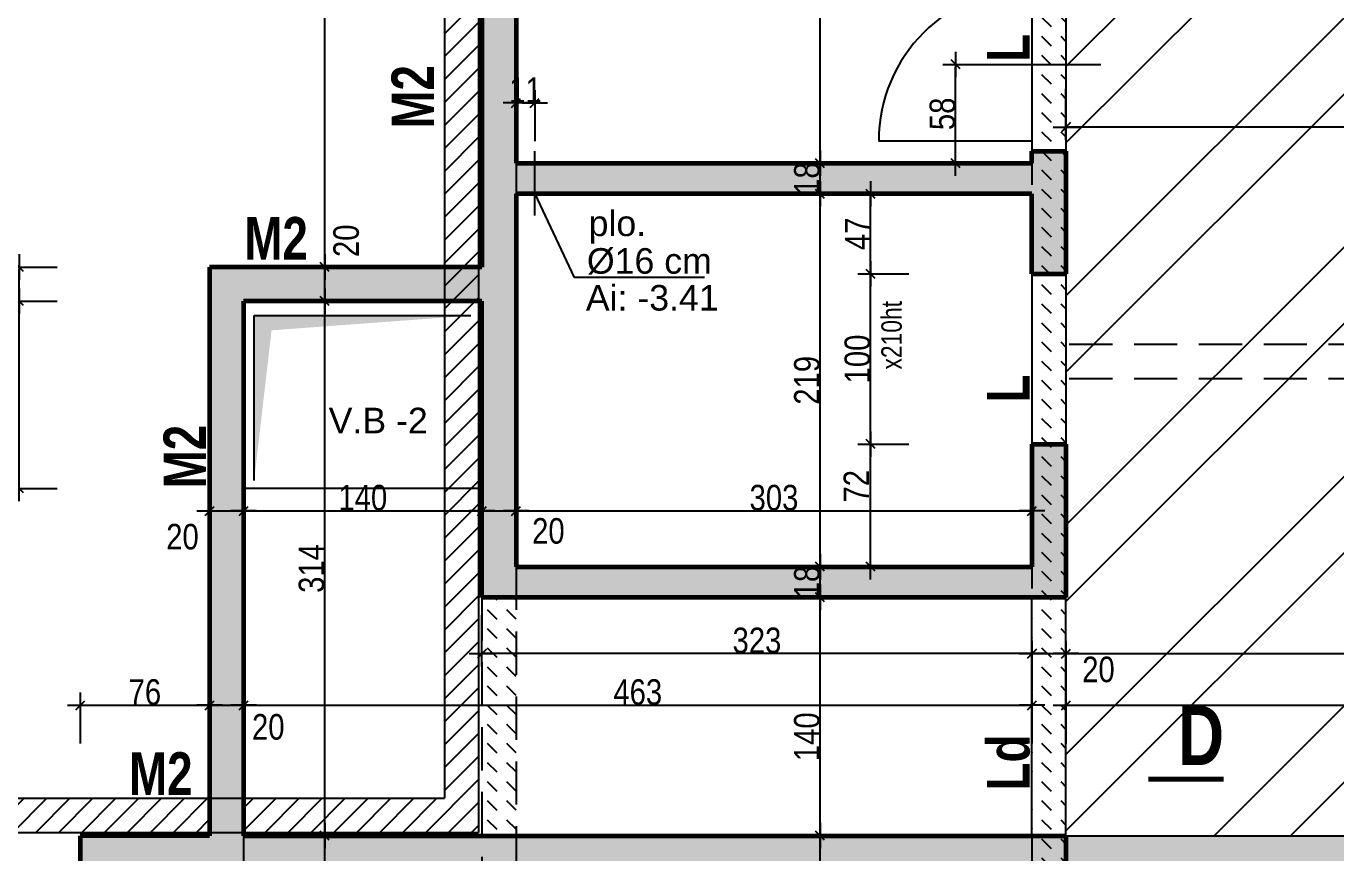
# Model space of a CAD drawing. Header units: millimetres. Extents: x -1921 to 5237, y 0 to 8595.
# Drawn here: x -1196 to -427, y 3129 to 3614 of the extents above; entities that cross this region are included whole.
import ezdxf
from ezdxf.enums import TextEntityAlignment as Align

# ---------------------------------------------------------------- set-up
doc = ezdxf.new("R2010")
doc.units = ezdxf.units.MM
doc.linetypes.add('CACHE2', pattern=[4.7625, 3.175, -1.5875])
doc.linetypes.add('CACHEX2', pattern=[19.05, 12.7, -6.35])
for name, color, linetype in [('01_cote_gen', 4, 'Continuous'), ('01_linteaux', 2, 'Continuous'), ('01_murs_sup', 2, 'CACHEX2'), ('01_poch_BN', 9, 'Continuous'), ('01_poch_murs', 253, 'Continuous'), ('01_resv', 32, 'Continuous'), ('01_texte', 230, 'Continuous'), ('AA_COTES', 2, 'Continuous')]:
    doc.layers.add(name, color=color, linetype=linetype)
doc.layers.add('01_murs_coup', color=5, linetype='Continuous', lineweight=60)
doc.styles.add('ARIAL', font='arial.ttf')
doc.styles.add('impact', font='impact.ttf')
doc.styles.add('MATTE_TXT', font='arial.ttf')
doc.styles.add('STYLE2', font='ARIALN.TTF')
doc.dimstyles.new('JB50', dxfattribs={"dimscale": 0.1, "dimtxt": 150, "dimasz": 15, "dimexe": 0.1, "dimexo": 0.1, "dimgap": 0.09, "dimtad": 1, "dimdec": 1, "dimdsep": 46, "dimtxsty": 'STYLE2', "dimblk1": 'BOND_G', "dimblk2": 'BOND_D', "dimsah": 1, "dimcen": 1.5, "dimdle": 0.01, "dimse1": 1, "dimse2": 1, "dimclrd": 4, "dimclre": 2, "dimclrt": 6, "dimazin": 2, "dimtfac": 2.333333, "dimtdec": 1, "dimtix": 1, "dimtmove": 2, "dimatfit": 3, "dimldrblk": 'BOND_G', "dimfxl": 1, "dimtolj": 1, "dimtzin": 0, "dimarcsym": 0})
pattern_1 = [(135, (-40566.9674, 43643.463), (-11.2253202, 9e-16), [7.9375, -7.9375])]

# ---------------------------------------------------------------- blocks, each defined once
blk = doc.blocks.new('BOND_G')
at = {"layer": 'AA_COTES', "color": 0}
for p, q in [((0, -5), (0, 15)), ((5, 0), (-5, 0)), ((1.77, 1.77), (-1.77, -1.77))]:
    blk.add_line(p, q, dxfattribs=at)
blk = doc.blocks.new('BOND_D')
at = {"layer": 'AA_COTES', "color": 0}
for p, q in [((5, 0), (-5, 0)), ((-1.77, -1.77), (1.77, 1.77)), ((0, 5), (0, -15))]:
    blk.add_line(p, q, dxfattribs=at)
blk = doc.blocks.new('*D209')
at = {"layer": '01_cote_gen', "color": 4, "lineweight": -2, "transparency": 16777216}
blk.add_line((-1086.57, 3692.63), (-929.58, 3692.63), dxfattribs=at)
at = {"layer": 'DEFPOINTS', "color": 0}
for p in [(-928.08, 3692.63), (-1088.07, 3472.93), (-928.08, 3472.93)]:
    blk.add_point(p, dxfattribs=at)
at = {"layer": '01_cote_gen', "color": 4, "lineweight": -2, "transparency": 16777216, "xscale": 1.5, "yscale": 1.5, "zscale": 1.5, "rotation": 180}
blk.add_blockref('BOND_G', (-1088.07, 3692.63), dxfattribs=at)
at = {"layer": '01_cote_gen', "color": 4, "lineweight": -2, "transparency": 16777216, "xscale": 1.5, "yscale": 1.5, "zscale": 1.5}
blk.add_blockref('BOND_D', (-928.08, 3692.63), dxfattribs=at)
at = {"layer": '01_cote_gen', "color": 6, "transparency": 16777216, "insert": (-1002.19, 3700.29), "char_height": 15, "attachment_point": 5, "style": 'STYLE2'}
blk.add_mtext('\\A1;160', dxfattribs=at)
blk = doc.blocks.new('*D210')
at = {"layer": '01_cote_gen', "color": 4, "lineweight": -2, "transparency": 16777216}
blk.add_line((-649.93, 3535.42), (-649.93, 3590.42), dxfattribs=at)
at = {"layer": 'DEFPOINTS', "color": 0}
for p in [(-649.93, 3591.92), (-626.72, 3591.92), (-626.72, 3533.92)]:
    blk.add_point(p, dxfattribs=at)
at = {"layer": '01_cote_gen', "color": 4, "lineweight": -2, "transparency": 16777216, "xscale": 1.5, "yscale": 1.5, "zscale": 1.5}
for name, p, rotation in [('BOND_D', (-649.93, 3591.92), 90), ('BOND_G', (-649.93, 3533.92), 270)]:
    blk.add_blockref(name, p, dxfattribs=dict(at, rotation=rotation))
at = {"layer": '01_cote_gen', "color": 6, "transparency": 16777216, "insert": (-657.59, 3562.92), "char_height": 15, "attachment_point": 5, "rotation": 90, "style": 'STYLE2'}
blk.add_mtext('\\A1;58', dxfattribs=at)
blk = doc.blocks.new('*D211')
at = {"layer": '01_cote_gen', "color": 4, "lineweight": -2, "transparency": 16777216}
blk.add_line((-1162.57, 3215.56), (-1089.57, 3215.56), dxfattribs=at)
at = {"layer": 'DEFPOINTS', "color": 0}
for p in [(-1088.07, 3215.56), (-1088.07, 3189.83), (-1164.07, 3158.96)]:
    blk.add_point(p, dxfattribs=at)
at = {"layer": '01_cote_gen', "color": 4, "lineweight": -2, "transparency": 16777216, "xscale": 1.5, "yscale": 1.5, "zscale": 1.5, "rotation": 180}
blk.add_blockref('BOND_G', (-1164.07, 3215.56), dxfattribs=at)
at = {"layer": '01_cote_gen', "color": 4, "lineweight": -2, "transparency": 16777216, "xscale": 1.5, "yscale": 1.5, "zscale": 1.5}
blk.add_blockref('BOND_D', (-1088.07, 3215.56), dxfattribs=at)
at = {"layer": '01_cote_gen', "color": 6, "transparency": 16777216, "insert": (-1126.07, 3223.23), "char_height": 15, "attachment_point": 5, "style": 'STYLE2'}
blk.add_mtext('\\A1;76', dxfattribs=at)
blk = doc.blocks.new('*D212')
at = {"layer": '01_cote_gen', "color": 4, "lineweight": -2, "transparency": 16777216}
blk.add_line((-1086.57, 3215.56), (-1069.57, 3215.56), dxfattribs=at)
at = {"layer": 'DEFPOINTS', "color": 0}
for p in [(-1068.07, 3215.56), (-1068.07, 3206.98), (-1088.07, 3189.83)]:
    blk.add_point(p, dxfattribs=at)
at = {"layer": '01_cote_gen', "color": 4, "lineweight": -2, "transparency": 16777216, "xscale": 1.5, "yscale": 1.5, "zscale": 1.5, "rotation": 180}
blk.add_blockref('BOND_G', (-1088.07, 3215.56), dxfattribs=at)
at = {"layer": '01_cote_gen', "color": 4, "lineweight": -2, "transparency": 16777216, "xscale": 1.5, "yscale": 1.5, "zscale": 1.5}
blk.add_blockref('BOND_D', (-1068.07, 3215.56), dxfattribs=at)
at = {"layer": '01_cote_gen', "color": 6, "transparency": 16777216, "insert": (-1053.61, 3202.78), "char_height": 15, "attachment_point": 5, "style": 'STYLE2'}
blk.add_mtext('\\A1;20', dxfattribs=at)
blk = doc.blocks.new('*D213')
at = {"layer": '01_cote_gen', "color": 4, "lineweight": -2, "transparency": 16777216}
blk.add_line((-1066.57, 3215.56), (-606.58, 3215.56), dxfattribs=at)
at = {"layer": 'DEFPOINTS', "color": 0}
for p in [(-605.08, 3216.88), (-605.08, 3215.56), (-1068.07, 3206.98)]:
    blk.add_point(p, dxfattribs=at)
at = {"layer": '01_cote_gen', "color": 4, "lineweight": -2, "transparency": 16777216, "xscale": 1.5, "yscale": 1.5, "zscale": 1.5, "rotation": 180}
blk.add_blockref('BOND_G', (-1068.07, 3215.56), dxfattribs=at)
at = {"layer": '01_cote_gen', "color": 4, "lineweight": -2, "transparency": 16777216, "xscale": 1.5, "yscale": 1.5, "zscale": 1.5}
blk.add_blockref('BOND_D', (-605.08, 3215.56), dxfattribs=at)
at = {"layer": '01_cote_gen', "color": 6, "transparency": 16777216, "insert": (-836.58, 3223.23), "char_height": 15, "attachment_point": 5, "style": 'STYLE2'}
blk.add_mtext('\\A1;463', dxfattribs=at)
blk = doc.blocks.new('*D214')
at = {"layer": '01_cote_gen', "color": 4, "lineweight": -2, "transparency": 16777216}
blk.add_line((-603.58, 3245.91), (-586.58, 3245.91), dxfattribs=at)
at = {"layer": 'DEFPOINTS', "color": 0}
for p in [(-605.08, 3247.23), (-585.08, 3247.23), (-585.08, 3245.91)]:
    blk.add_point(p, dxfattribs=at)
at = {"layer": '01_cote_gen', "color": 4, "lineweight": -2, "transparency": 16777216, "xscale": 1.5, "yscale": 1.5, "zscale": 1.5, "rotation": 180}
blk.add_blockref('BOND_G', (-605.08, 3245.91), dxfattribs=at)
at = {"layer": '01_cote_gen', "color": 4, "lineweight": -2, "transparency": 16777216, "xscale": 1.5, "yscale": 1.5, "zscale": 1.5}
blk.add_blockref('BOND_D', (-585.08, 3245.91), dxfattribs=at)
at = {"layer": '01_cote_gen', "color": 6, "transparency": 16777216, "insert": (-565.99, 3236.51), "char_height": 15, "attachment_point": 5, "style": 'STYLE2'}
blk.add_mtext('\\A1;20', dxfattribs=at)
blk = doc.blocks.new('*D215')
at = {"layer": '01_cote_gen', "color": 4, "lineweight": -2, "transparency": 16777216}
blk.add_line((-606.58, 3245.91), (-926.58, 3245.91), dxfattribs=at)
at = {"layer": 'DEFPOINTS', "color": 0}
for p in [(-928.08, 3299.38), (-605.08, 3269.26), (-928.08, 3245.91)]:
    blk.add_point(p, dxfattribs=at)
at = {"layer": '01_cote_gen', "color": 4, "lineweight": -2, "transparency": 16777216, "xscale": 1.5, "yscale": 1.5, "zscale": 1.5, "rotation": 180}
blk.add_blockref('BOND_D', (-928.08, 3245.91), dxfattribs=at)
at = {"layer": '01_cote_gen', "color": 4, "lineweight": -2, "transparency": 16777216, "xscale": 1.5, "yscale": 1.5, "zscale": 1.5}
blk.add_blockref('BOND_G', (-605.08, 3245.91), dxfattribs=at)
at = {"layer": '01_cote_gen', "color": 6, "transparency": 16777216, "insert": (-766.58, 3253.58), "char_height": 15, "attachment_point": 5, "style": 'STYLE2'}
blk.add_mtext('\\A1;323', dxfattribs=at)
blk = doc.blocks.new('*D216')
at = {"layer": '01_cote_gen', "color": 4, "lineweight": -2, "transparency": 16777216}
blk.add_line((-1086.57, 3329.73), (-1069.57, 3329.73), dxfattribs=at)
at = {"layer": 'DEFPOINTS', "color": 0}
for p in [(-1088.07, 3417.78), (-1068.07, 3417.78), (-1068.07, 3329.73)]:
    blk.add_point(p, dxfattribs=at)
at = {"layer": '01_cote_gen', "color": 4, "lineweight": -2, "transparency": 16777216, "xscale": 1.5, "yscale": 1.5, "zscale": 1.5, "rotation": 180}
blk.add_blockref('BOND_G', (-1088.07, 3329.73), dxfattribs=at)
at = {"layer": '01_cote_gen', "color": 4, "lineweight": -2, "transparency": 16777216, "xscale": 1.5, "yscale": 1.5, "zscale": 1.5}
blk.add_blockref('BOND_D', (-1068.07, 3329.73), dxfattribs=at)
at = {"layer": '01_cote_gen', "color": 6, "transparency": 16777216, "insert": (-1104, 3314.48), "char_height": 15, "attachment_point": 5, "style": 'STYLE2'}
blk.add_mtext('\\A1;20', dxfattribs=at)
blk = doc.blocks.new('*D217')
at = {"layer": '01_cote_gen', "color": 4, "lineweight": -2, "transparency": 16777216}
blk.add_line((-1066.57, 3329.73), (-929.58, 3329.73), dxfattribs=at)
at = {"layer": 'DEFPOINTS', "color": 0}
for p in [(-928.08, 3329.73), (-1068.07, 3322.23), (-928.08, 3322.23)]:
    blk.add_point(p, dxfattribs=at)
at = {"layer": '01_cote_gen', "color": 4, "lineweight": -2, "transparency": 16777216, "xscale": 1.5, "yscale": 1.5, "zscale": 1.5, "rotation": 180}
blk.add_blockref('BOND_G', (-1068.07, 3329.73), dxfattribs=at)
at = {"layer": '01_cote_gen', "color": 4, "lineweight": -2, "transparency": 16777216, "xscale": 1.5, "yscale": 1.5, "zscale": 1.5}
blk.add_blockref('BOND_D', (-928.08, 3329.73), dxfattribs=at)
at = {"layer": '01_cote_gen', "color": 6, "transparency": 16777216, "insert": (-998.07, 3337.4), "char_height": 15, "attachment_point": 5, "style": 'STYLE2'}
blk.add_mtext('\\A1;140', dxfattribs=at)
blk = doc.blocks.new('*D218')
at = {"layer": '01_cote_gen', "color": 4, "lineweight": -2, "transparency": 16777216}
blk.add_line((-926.58, 3329.73), (-909.58, 3329.73), dxfattribs=at)
at = {"layer": 'DEFPOINTS', "color": 0}
for p in [(-908.08, 3329.73), (-928.08, 3307.23), (-908.08, 3307.23)]:
    blk.add_point(p, dxfattribs=at)
at = {"layer": '01_cote_gen', "color": 4, "lineweight": -2, "transparency": 16777216, "xscale": 1.5, "yscale": 1.5, "zscale": 1.5, "rotation": 180}
blk.add_blockref('BOND_G', (-928.08, 3329.73), dxfattribs=at)
at = {"layer": '01_cote_gen', "color": 4, "lineweight": -2, "transparency": 16777216, "xscale": 1.5, "yscale": 1.5, "zscale": 1.5}
blk.add_blockref('BOND_D', (-908.08, 3329.73), dxfattribs=at)
at = {"layer": '01_cote_gen', "color": 6, "transparency": 16777216, "insert": (-889.09, 3317.87), "char_height": 15, "attachment_point": 5, "style": 'STYLE2'}
blk.add_mtext('\\A1;20', dxfattribs=at)
blk = doc.blocks.new('*D219')
at = {"layer": '01_cote_gen', "color": 4, "lineweight": -2, "transparency": 16777216}
blk.add_line((-906.58, 3329.73), (-606.58, 3329.73), dxfattribs=at)
at = {"layer": 'DEFPOINTS', "color": 0}
for p in [(-605.08, 3329.73), (-908.08, 3322.23), (-605.08, 3322.23)]:
    blk.add_point(p, dxfattribs=at)
at = {"layer": '01_cote_gen', "color": 4, "lineweight": -2, "transparency": 16777216, "xscale": 1.5, "yscale": 1.5, "zscale": 1.5, "rotation": 180}
blk.add_blockref('BOND_G', (-908.08, 3329.73), dxfattribs=at)
at = {"layer": '01_cote_gen', "color": 4, "lineweight": -2, "transparency": 16777216, "xscale": 1.5, "yscale": 1.5, "zscale": 1.5}
blk.add_blockref('BOND_D', (-605.08, 3329.73), dxfattribs=at)
at = {"layer": '01_cote_gen', "color": 6, "transparency": 16777216, "insert": (-756.58, 3337.4), "char_height": 15, "attachment_point": 5, "style": 'STYLE2'}
blk.add_mtext('\\A1;303', dxfattribs=at)
blk = doc.blocks.new('*D220')
at = {"layer": '01_cote_gen', "color": 4, "lineweight": -2, "transparency": 16777216}
blk.add_line((-583.58, 3215.56), (-94.58, 3215.56), dxfattribs=at)
at = {"layer": 'DEFPOINTS', "color": 0}
for p in [(-93.08, 3215.56), (-585.08, 3208.06), (-93.08, 3192.9)]:
    blk.add_point(p, dxfattribs=at)
at = {"layer": '01_cote_gen', "color": 4, "lineweight": -2, "transparency": 16777216, "xscale": 1.5, "yscale": 1.5, "zscale": 1.5, "rotation": 180}
blk.add_blockref('BOND_G', (-585.08, 3215.56), dxfattribs=at)
at = {"layer": '01_cote_gen', "color": 4, "lineweight": -2, "transparency": 16777216, "xscale": 1.5, "yscale": 1.5, "zscale": 1.5}
blk.add_blockref('BOND_D', (-93.08, 3215.56), dxfattribs=at)
at = {"layer": '01_cote_gen', "color": 6, "transparency": 16777216, "insert": (-339.08, 3223.23), "char_height": 15, "attachment_point": 5, "style": 'STYLE2'}
blk.add_mtext('\\A1;492', dxfattribs=at)
blk = doc.blocks.new('*D262')
at = {"layer": '01_cote_gen', "color": 4, "lineweight": -2, "transparency": 16777216}
blk.add_line((818.42, 3555.1), (-583.58, 3555.1), dxfattribs=at)
at = {"layer": 'DEFPOINTS', "color": 0}
for p in [(819.92, 3581.05), (-585.08, 3557.33), (-585.08, 3555.1)]:
    blk.add_point(p, dxfattribs=at)
at = {"layer": '01_cote_gen', "color": 4, "lineweight": -2, "transparency": 16777216, "xscale": 1.5, "yscale": 1.5, "zscale": 1.5, "rotation": 180}
blk.add_blockref('BOND_D', (-585.08, 3555.1), dxfattribs=at)
at = {"layer": '01_cote_gen', "color": 4, "lineweight": -2, "transparency": 16777216, "xscale": 1.5, "yscale": 1.5, "zscale": 1.5}
blk.add_blockref('BOND_G', (819.92, 3555.1), dxfattribs=at)
at = {"layer": '01_cote_gen', "color": 6, "transparency": 16777216, "insert": (34.93, 3562.77), "char_height": 15, "attachment_point": 5, "style": 'STYLE2'}
blk.add_mtext('\\A1;1405', dxfattribs=at)
blk = doc.blocks.new('*D264')
at = {"layer": '01_cote_gen', "color": 4, "lineweight": -2, "transparency": 16777216}
blk.add_line((-583.58, 3245.91), (818.43, 3245.91), dxfattribs=at)
at = {"layer": 'DEFPOINTS', "color": 0}
for p in [(-585.08, 3268.27), (819.93, 3245.91), (819.93, 3193.06)]:
    blk.add_point(p, dxfattribs=at)
at = {"layer": '01_cote_gen', "color": 4, "lineweight": -2, "transparency": 16777216, "xscale": 1.5, "yscale": 1.5, "zscale": 1.5, "rotation": 180}
blk.add_blockref('BOND_G', (-585.08, 3245.91), dxfattribs=at)
at = {"layer": '01_cote_gen', "color": 4, "lineweight": -2, "transparency": 16777216, "xscale": 1.5, "yscale": 1.5, "zscale": 1.5}
blk.add_blockref('BOND_D', (819.93, 3245.91), dxfattribs=at)
at = {"layer": '01_cote_gen', "color": 6, "transparency": 16777216, "insert": (117.42, 3253.58), "char_height": 15, "attachment_point": 5, "style": 'STYLE2'}
blk.add_mtext('\\A1;1405', dxfattribs=at)
blk = doc.blocks.new('*D305')
at = {"layer": '01_cote_gen', "color": 4, "lineweight": -2, "transparency": 16777216}
blk.add_line((-729.5, 3280.42), (-729.5, 3295.42), dxfattribs=at)
at = {"layer": 'DEFPOINTS', "color": 0}
for p in [(-729.5, 3296.92), (-683.7, 3296.92), (-687.87, 3278.92)]:
    blk.add_point(p, dxfattribs=at)
at = {"layer": '01_cote_gen', "color": 4, "lineweight": -2, "transparency": 16777216, "xscale": 1.5, "yscale": 1.5, "zscale": 1.5}
for name, p, rotation in [('BOND_D', (-729.5, 3296.92), 90), ('BOND_G', (-729.5, 3278.92), 270)]:
    blk.add_blockref(name, p, dxfattribs=dict(at, rotation=rotation))
at = {"layer": '01_cote_gen', "color": 6, "transparency": 16777216, "insert": (-737.17, 3287.92), "char_height": 15, "attachment_point": 5, "rotation": 90, "style": 'STYLE2'}
blk.add_mtext('\\A1;18', dxfattribs=at)
blk = doc.blocks.new('*D306')
at = {"layer": '01_cote_gen', "color": 4, "lineweight": -2, "transparency": 16777216}
blk.add_line((-729.5, 3298.42), (-729.5, 3514.42), dxfattribs=at)
at = {"layer": 'DEFPOINTS', "color": 0}
for p in [(-729.5, 3515.92), (-704.52, 3515.92), (-683.7, 3296.92)]:
    blk.add_point(p, dxfattribs=at)
at = {"layer": '01_cote_gen', "color": 4, "lineweight": -2, "transparency": 16777216, "xscale": 1.5, "yscale": 1.5, "zscale": 1.5}
for name, p, rotation in [('BOND_D', (-729.5, 3515.92), 90), ('BOND_G', (-729.5, 3296.92), 270)]:
    blk.add_blockref(name, p, dxfattribs=dict(at, rotation=rotation))
at = {"layer": '01_cote_gen', "color": 6, "transparency": 16777216, "insert": (-737.17, 3406.42), "char_height": 15, "attachment_point": 5, "rotation": 90, "style": 'STYLE2'}
blk.add_mtext('\\A1;219', dxfattribs=at)
blk = doc.blocks.new('*D307')
at = {"layer": '01_cote_gen', "color": 4, "lineweight": -2, "transparency": 16777216}
blk.add_line((-729.5, 3517.42), (-729.5, 3532.42), dxfattribs=at)
at = {"layer": 'DEFPOINTS', "color": 0}
for p in [(-729.5, 3533.92), (-649.32, 3533.92), (-704.52, 3515.92)]:
    blk.add_point(p, dxfattribs=at)
at = {"layer": '01_cote_gen', "color": 4, "lineweight": -2, "transparency": 16777216, "xscale": 1.5, "yscale": 1.5, "zscale": 1.5}
for name, p, rotation in [('BOND_D', (-729.5, 3533.92), 90), ('BOND_G', (-729.5, 3515.92), 270)]:
    blk.add_blockref(name, p, dxfattribs=dict(at, rotation=rotation))
at = {"layer": '01_cote_gen', "color": 6, "transparency": 16777216, "insert": (-737.17, 3524.92), "char_height": 15, "attachment_point": 5, "rotation": 90, "style": 'STYLE2'}
blk.add_mtext('\\A1;18', dxfattribs=at)
blk = doc.blocks.new('*D308')
at = {"layer": '01_cote_gen', "color": 4, "lineweight": -2, "transparency": 16777216}
blk.add_line((-729.5, 3535.42), (-729.5, 3968.43), dxfattribs=at)
at = {"layer": 'DEFPOINTS', "color": 0}
for p in [(-740.6, 3969.93), (-729.5, 3969.93), (-649.32, 3533.92)]:
    blk.add_point(p, dxfattribs=at)
at = {"layer": '01_cote_gen', "color": 4, "lineweight": -2, "transparency": 16777216, "xscale": 1.5, "yscale": 1.5, "zscale": 1.5}
for name, p, rotation in [('BOND_D', (-729.5, 3969.93), 90), ('BOND_G', (-729.5, 3533.92), 270)]:
    blk.add_blockref(name, p, dxfattribs=dict(at, rotation=rotation))
at = {"layer": '01_cote_gen', "color": 6, "transparency": 16777216, "insert": (-737.17, 3751.93), "char_height": 15, "attachment_point": 5, "rotation": 90, "style": 'STYLE2'}
blk.add_mtext('\\A1;436', dxfattribs=at)
blk = doc.blocks.new('*D311')
at = {"layer": '01_cote_gen', "color": 4, "lineweight": -2, "transparency": 16777216}
blk.add_line((-1020.48, 3120.42), (-1020.48, 3137.41), dxfattribs=at)
at = {"layer": 'DEFPOINTS', "color": 0}
for p in [(-1030.21, 3138.91), (-1020.48, 3138.91), (-1030.21, 3118.92)]:
    blk.add_point(p, dxfattribs=at)
at = {"layer": '01_cote_gen', "color": 4, "lineweight": -2, "transparency": 16777216, "xscale": 1.5, "yscale": 1.5, "zscale": 1.5}
for name, p, rotation in [('BOND_D', (-1020.48, 3138.91), 90), ('BOND_G', (-1020.48, 3118.92), 270)]:
    blk.add_blockref(name, p, dxfattribs=dict(at, rotation=rotation))
at = {"layer": '01_cote_gen', "color": 6, "transparency": 16777216, "insert": (-1008.64, 3106.88), "char_height": 15, "attachment_point": 5, "rotation": 90, "style": 'STYLE2'}
blk.add_mtext('\\A1;20', dxfattribs=at)
blk = doc.blocks.new('*D312')
at = {"layer": '01_cote_gen', "color": 4, "lineweight": -2, "transparency": 16777216}
blk.add_line((-1020.48, 3140.39), (-1020.48, 3451.43), dxfattribs=at)
at = {"layer": 'DEFPOINTS', "color": 0}
for p in [(-1020.48, 3452.93), (-998.07, 3452.93), (-971.82, 3138.89)]:
    blk.add_point(p, dxfattribs=at)
at = {"layer": '01_cote_gen', "color": 4, "lineweight": -2, "transparency": 16777216, "xscale": 1.5, "yscale": 1.5, "zscale": 1.5}
for name, p, rotation in [('BOND_D', (-1020.48, 3452.93), 90), ('BOND_G', (-1020.48, 3138.89), 270)]:
    blk.add_blockref(name, p, dxfattribs=dict(at, rotation=rotation))
at = {"layer": '01_cote_gen', "color": 6, "transparency": 16777216, "insert": (-1028.15, 3295.91), "char_height": 15, "attachment_point": 5, "rotation": 90, "style": 'STYLE2'}
blk.add_mtext('\\A1;314', dxfattribs=at)
blk = doc.blocks.new('*D313')
at = {"layer": '01_cote_gen', "color": 4, "lineweight": -2, "transparency": 16777216}
blk.add_line((-1020.48, 3454.43), (-1020.48, 3471.43), dxfattribs=at)
at = {"layer": 'DEFPOINTS', "color": 0}
for p in [(-1020.48, 3472.93), (-973.03, 3472.93), (-973.03, 3452.93)]:
    blk.add_point(p, dxfattribs=at)
at = {"layer": '01_cote_gen', "color": 4, "lineweight": -2, "transparency": 16777216, "xscale": 1.5, "yscale": 1.5, "zscale": 1.5}
for name, p, rotation in [('BOND_D', (-1020.48, 3472.93), 90), ('BOND_G', (-1020.48, 3452.93), 270)]:
    blk.add_blockref(name, p, dxfattribs=dict(at, rotation=rotation))
at = {"layer": '01_cote_gen', "color": 6, "transparency": 16777216, "insert": (-1007.8, 3488.36), "char_height": 15, "attachment_point": 5, "rotation": 90, "style": 'STYLE2'}
blk.add_mtext('\\A1;20', dxfattribs=at)
blk = doc.blocks.new('*D314')
at = {"layer": '01_cote_gen', "color": 4, "lineweight": -2, "transparency": 16777216}
blk.add_line((-1020.48, 3474.43), (-1020.48, 3988.43), dxfattribs=at)
at = {"layer": 'DEFPOINTS', "color": 0}
for p in [(-1020.48, 3989.93), (-928.08, 3989.93), (-957.22, 3472.93)]:
    blk.add_point(p, dxfattribs=at)
at = {"layer": '01_cote_gen', "color": 4, "lineweight": -2, "transparency": 16777216, "xscale": 1.5, "yscale": 1.5, "zscale": 1.5}
for name, p, rotation in [('BOND_D', (-1020.48, 3989.93), 90), ('BOND_G', (-1020.48, 3472.93), 270)]:
    blk.add_blockref(name, p, dxfattribs=dict(at, rotation=rotation))
at = {"layer": '01_cote_gen', "color": 6, "transparency": 16777216, "insert": (-1028.15, 3731.43), "char_height": 15, "attachment_point": 5, "rotation": 90, "style": 'STYLE2'}
blk.add_mtext('\\A1;517', dxfattribs=at)
blk = doc.blocks.new('*D315')
at = {"layer": '01_cote_gen', "color": 4, "lineweight": -2, "transparency": 16777216}
blk.add_line((-729.5, 3120.42), (-729.5, 3137.42), dxfattribs=at)
at = {"layer": 'DEFPOINTS', "color": 0}
for p in [(-729.5, 3138.92), (-698.89, 3138.92), (-698.89, 3118.92)]:
    blk.add_point(p, dxfattribs=at)
at = {"layer": '01_cote_gen', "color": 4, "lineweight": -2, "transparency": 16777216, "xscale": 1.5, "yscale": 1.5, "zscale": 1.5}
for name, p, rotation in [('BOND_D', (-729.5, 3138.92), 90), ('BOND_G', (-729.5, 3118.92), 270)]:
    blk.add_blockref(name, p, dxfattribs=dict(at, rotation=rotation))
at = {"layer": '01_cote_gen', "color": 6, "transparency": 16777216, "insert": (-717.66, 3104.35), "char_height": 15, "attachment_point": 5, "rotation": 90, "style": 'STYLE2'}
blk.add_mtext('\\A1;20', dxfattribs=at)
blk = doc.blocks.new('*D316')
at = {"layer": '01_cote_gen', "color": 4, "lineweight": -2, "transparency": 16777216}
blk.add_line((-729.5, 3140.42), (-729.5, 3277.42), dxfattribs=at)
at = {"layer": 'DEFPOINTS', "color": 0}
for p in [(-729.5, 3278.92), (-697.87, 3278.92), (-697.87, 3138.92)]:
    blk.add_point(p, dxfattribs=at)
at = {"layer": '01_cote_gen', "color": 4, "lineweight": -2, "transparency": 16777216, "xscale": 1.5, "yscale": 1.5, "zscale": 1.5}
for name, p, rotation in [('BOND_D', (-729.5, 3278.92), 90), ('BOND_G', (-729.5, 3138.92), 270)]:
    blk.add_blockref(name, p, dxfattribs=dict(at, rotation=rotation))
at = {"layer": '01_cote_gen', "color": 6, "transparency": 16777216, "insert": (-737.17, 3197.06), "char_height": 15, "attachment_point": 5, "rotation": 90, "style": 'STYLE2'}
blk.add_mtext('\\A1;140', dxfattribs=at)
blk = doc.blocks.new('*D320')
at = {"layer": '01_cote_gen', "color": 4, "lineweight": -2, "transparency": 16777216}
blk.add_line((-1229.01, 2331.89), (-1229.01, 3137.42), dxfattribs=at)
at = {"layer": 'DEFPOINTS', "color": 0}
for p in [(-1229.01, 3138.92), (-1164.07, 3138.92), (-1164.07, 2330.39)]:
    blk.add_point(p, dxfattribs=at)
at = {"layer": '01_cote_gen', "color": 4, "lineweight": -2, "transparency": 16777216, "xscale": 1.5, "yscale": 1.5, "zscale": 1.5}
for name, p, rotation in [('BOND_D', (-1229.01, 3138.92), 90), ('BOND_G', (-1229.01, 2330.39), 270)]:
    blk.add_blockref(name, p, dxfattribs=dict(at, rotation=rotation))
at = {"layer": '01_cote_gen', "color": 6, "transparency": 16777216, "insert": (-1236.67, 2734.66), "char_height": 15, "attachment_point": 5, "rotation": 90, "style": 'STYLE2'}
blk.add_mtext('\\A1;808.5', dxfattribs=at)
blk = doc.blocks.new('*D321')
at = {"layer": '01_cote_gen', "color": 4, "lineweight": -2, "transparency": 16777216}
blk.add_line((-1229.01, 3140.42), (-1229.01, 3471.43), dxfattribs=at)
at = {"layer": 'DEFPOINTS', "color": 0}
for p in [(-1229.01, 3472.93), (-1077.02, 3472.93), (-1088.07, 3138.92)]:
    blk.add_point(p, dxfattribs=at)
at = {"layer": '01_cote_gen', "color": 4, "lineweight": -2, "transparency": 16777216, "xscale": 1.5, "yscale": 1.5, "zscale": 1.5}
for name, p, rotation in [('BOND_D', (-1229.01, 3472.93), 90), ('BOND_G', (-1229.01, 3138.92), 270)]:
    blk.add_blockref(name, p, dxfattribs=dict(at, rotation=rotation))
at = {"layer": '01_cote_gen', "color": 6, "transparency": 16777216, "insert": (-1236.67, 3305.93), "char_height": 15, "attachment_point": 5, "rotation": 90, "style": 'STYLE2'}
blk.add_mtext('\\A1;334', dxfattribs=at)
blk = doc.blocks.new('*D371')
at = {"layer": '01_cote_gen', "color": 4, "lineweight": -2, "transparency": 16777216}
blk.add_line((-699.86, 3298.42), (-699.86, 3367.43), dxfattribs=at)
at = {"layer": 'DEFPOINTS', "color": 0}
for p in [(-699.86, 3368.93), (-605.08, 3368.93), (-636.2, 3296.92)]:
    blk.add_point(p, dxfattribs=at)
at = {"layer": '01_cote_gen', "color": 4, "lineweight": -2, "transparency": 16777216, "xscale": 1.5, "yscale": 1.5, "zscale": 1.5}
for name, p, rotation in [('BOND_D', (-699.86, 3368.93), 90), ('BOND_G', (-699.86, 3296.92), 270)]:
    blk.add_blockref(name, p, dxfattribs=dict(at, rotation=rotation))
at = {"layer": '01_cote_gen', "color": 6, "transparency": 16777216, "insert": (-708.19, 3344.18), "char_height": 15, "attachment_point": 5, "rotation": 90, "style": 'STYLE2'}
blk.add_mtext('\\A1;72', dxfattribs=at)
blk = doc.blocks.new('*D372')
at = {"layer": '01_cote_gen', "color": 4, "lineweight": -2, "transparency": 16777216}
blk.add_line((-699.86, 3370.43), (-699.86, 3467.42), dxfattribs=at)
at = {"layer": 'DEFPOINTS', "color": 0}
for p in [(-699.86, 3468.92), (-605.08, 3468.92), (-677.36, 3368.93)]:
    blk.add_point(p, dxfattribs=at)
at = {"layer": '01_cote_gen', "color": 4, "lineweight": -2, "transparency": 16777216, "xscale": 1.5, "yscale": 1.5, "zscale": 1.5}
for name, p, rotation in [('BOND_D', (-699.86, 3468.92), 90), ('BOND_G', (-699.86, 3368.93), 270)]:
    blk.add_blockref(name, p, dxfattribs=dict(at, rotation=rotation))
at = {"layer": '01_cote_gen', "color": 6, "transparency": 16777216, "insert": (-707.53, 3418.93), "char_height": 15, "attachment_point": 5, "rotation": 90, "style": 'STYLE2'}
blk.add_mtext('\\A1;100', dxfattribs=at)
blk = doc.blocks.new('*D373')
at = {"layer": '01_cote_gen', "color": 4, "lineweight": -2, "transparency": 16777216}
blk.add_line((-699.86, 3470.42), (-699.86, 3514.42), dxfattribs=at)
at = {"layer": 'DEFPOINTS', "color": 0}
for p in [(-699.86, 3515.92), (-677.36, 3515.92), (-677.36, 3468.92)]:
    blk.add_point(p, dxfattribs=at)
at = {"layer": '01_cote_gen', "color": 4, "lineweight": -2, "transparency": 16777216, "xscale": 1.5, "yscale": 1.5, "zscale": 1.5}
for name, p, rotation in [('BOND_D', (-699.86, 3515.92), 90), ('BOND_G', (-699.86, 3468.92), 270)]:
    blk.add_blockref(name, p, dxfattribs=dict(at, rotation=rotation))
at = {"layer": '01_cote_gen', "color": 6, "transparency": 16777216, "insert": (-707.37, 3492.42), "char_height": 15, "attachment_point": 5, "rotation": 90, "style": 'STYLE2'}
blk.add_mtext('\\A1;47', dxfattribs=at)
blk = doc.blocks.new('*D661')
at = {"layer": '01_cote_gen', "color": 4, "lineweight": -2, "transparency": 16777216}
blk.add_line((-1200.01, 3344.43), (-1200.01, 3451.43), dxfattribs=at)
at = {"layer": 'DEFPOINTS', "color": 0}
for p in [(-1200.01, 3452.93), (-1068.07, 3452.93), (-1068.07, 3342.93)]:
    blk.add_point(p, dxfattribs=at)
at = {"layer": '01_cote_gen', "color": 4, "lineweight": -2, "transparency": 16777216, "xscale": 1.5, "yscale": 1.5, "zscale": 1.5}
for name, p, rotation in [('BOND_D', (-1200.01, 3452.93), 90), ('BOND_G', (-1200.01, 3342.93), 270)]:
    blk.add_blockref(name, p, dxfattribs=dict(at, rotation=rotation))
at = {"layer": '01_cote_gen', "color": 6, "transparency": 16777216, "insert": (-1207.68, 3397.93), "char_height": 15, "attachment_point": 5, "rotation": 90, "style": 'STYLE2'}
blk.add_mtext('\\A1;110', dxfattribs=at)
blk = doc.blocks.new('*D662')
at = {"layer": '01_cote_gen', "color": 4, "lineweight": -2, "transparency": 16777216}
blk.add_line((-1200.01, 3454.43), (-1200.01, 3471.43), dxfattribs=at)
at = {"layer": 'DEFPOINTS', "color": 0}
for p in [(-1206.51, 3472.93), (-1200.01, 3472.93), (-1183.57, 3452.93)]:
    blk.add_point(p, dxfattribs=at)
at = {"layer": '01_cote_gen', "color": 4, "lineweight": -2, "transparency": 16777216, "xscale": 1.5, "yscale": 1.5, "zscale": 1.5}
for name, p, rotation in [('BOND_D', (-1200.01, 3472.93), 90), ('BOND_G', (-1200.01, 3452.93), 270)]:
    blk.add_blockref(name, p, dxfattribs=dict(at, rotation=rotation))
at = {"layer": '01_cote_gen', "color": 6, "transparency": 16777216, "insert": (-1207.68, 3462.93), "char_height": 15, "attachment_point": 5, "rotation": 90, "style": 'STYLE2'}
blk.add_mtext('\\A1;20', dxfattribs=at)
blk = doc.blocks.new('*D728')
at = {"layer": '01_cote_gen', "color": 4, "lineweight": -2, "transparency": 16777216}
for p, q in [((-909.58, 3569.33), (-911.08, 3569.33)), ((-897.05, 3569.33), (-908.08, 3569.33)), ((-895.55, 3569.33), (-894.05, 3569.33))]:
    blk.add_line(p, q, dxfattribs=at)
at = {"layer": 'DEFPOINTS', "color": 0}
for p in [(-908.08, 3569.33), (-908.08, 3551.28), (-897.05, 3540.98)]:
    blk.add_point(p, dxfattribs=at)
at = {"layer": '01_cote_gen', "color": 4, "lineweight": -2, "transparency": 16777216, "xscale": 1.5, "yscale": 1.5, "zscale": 1.5}
blk.add_blockref('BOND_D', (-908.08, 3569.33), dxfattribs=at)
at = {"layer": '01_cote_gen', "color": 4, "lineweight": -2, "transparency": 16777216, "xscale": 1.5, "yscale": 1.5, "zscale": 1.5, "rotation": 180}
blk.add_blockref('BOND_G', (-897.05, 3569.33), dxfattribs=at)
at = {"layer": '01_cote_gen', "color": 6, "transparency": 16777216, "insert": (-902.56, 3576.87), "char_height": 15, "attachment_point": 5, "style": 'STYLE2'}
blk.add_mtext('\\A1;11', dxfattribs=at)

msp = doc.modelspace()

# ---------------------------------------------------------------- hatches: boundary and pattern name
at = {"layer": '01_murs_sup', "ltscale": 2}
h = msp.add_hatch(dxfattribs=at)
h.set_pattern_fill('DASH', color=256, scale=2.5, angle=135)
h.set_pattern_definition(pattern_1)
h.paths.add_polyline_path([(-1068.07, 3138.92), (-1068.07, 3452.93), (-928.08, 3452.93), (-928.08, 3278.92), (-908.08, 3278.92), (-908.08, 3296.92), (-908.08, 3515.92), (-908.08, 3533.92), (-908.08, 3969.93), (-605.08, 3969.93), (-605.08, 3642.92), (-585.08, 3642.92), (-585.08, 4607.92), (234.92, 4607.92), (254.92, 4607.92), (254.92, 4625.92), (-585.08, 4625.92), (-605.08, 4625.92), (-605.08, 3989.93), (-928.08, 3989.93), (-928.08, 3472.93), (-1088.07, 3472.93), (-1088.07, 3138.92), (-1164.07, 3138.92), (-1164.07, 2928.92), (-1144.07, 2928.92), (-1144.07, 3118.92), (-1068.07, 3118.92)])
h.paths.add_polyline_path([(-908.08, 3138.92), (-928.08, 3138.92), (-928.08, 3118.92), (-908.08, 3118.92)], flags=17)
h.paths.add_polyline_path([(-908.08, 3118.92), (-928.08, 3118.92), (-928.08, 3057.93), (-908.08, 3057.93)], flags=17)
h.paths.add_polyline_path([(-608.2, 4130.92), (-581.59, 4130.92), (-581.59, 4162.15), (-608.2, 4162.15)], flags=25)
h.paths.add_polyline_path([(-721.64, 3966.81), (-721.64, 3993.42), (-752.86, 3993.42), (-752.86, 3966.81)], flags=25)
h = msp.add_hatch(dxfattribs=at)
h.set_pattern_fill('DASH', color=256, scale=2.5, angle=135)
h.set_pattern_definition(pattern_1)
h.paths.add_polyline_path([(-585.08, 3642.92), (-605.08, 3642.92), (-605.08, 3591.92), (-585.08, 3591.92)])
h.paths.add_polyline_path([(-585.08, 3591.92), (-605.08, 3591.92), (-605.08, 3540.92), (-585.08, 3540.92)])
h.paths.add_polyline_path([(-585.08, 3540.92), (-605.08, 3540.92), (-605.08, 3533.92), (-605.08, 3515.92), (-605.08, 3468.92), (-585.08, 3468.92)])
h.paths.add_polyline_path([(-585.08, 3468.92), (-605.08, 3468.92), (-605.08, 3368.93), (-585.08, 3368.93)])
h.paths.add_polyline_path([(-585.08, 3368.93), (-605.08, 3368.93), (-605.08, 3296.92), (-605.08, 3278.92), (-585.08, 3278.92)])
h.paths.add_polyline_path([(-585.08, 3278.92), (-605.08, 3278.92), (-605.08, 3138.92), (-585.08, 3138.92)])
h.paths.add_polyline_path([(-585.08, 3138.92), (-605.08, 3138.92), (-605.08, 3118.92), (-585.08, 3118.92)])
h.paths.add_polyline_path([(-585.08, 3118.92), (-605.08, 3118.92), (-605.08, 3088.93), (-585.08, 3088.92)])
h.paths.add_polyline_path([(-585.08, 3088.92), (-605.08, 3088.93), (-605.08, 3057.93), (-585.08, 3057.93)])
h = msp.add_hatch(dxfattribs=at)
h.set_pattern_fill('DASH', color=256, scale=2.5, angle=135)
h.set_pattern_definition(pattern_1)
h.paths.add_polyline_path([(-908.08, 3278.92), (-928.08, 3278.92), (-928.08, 3138.92), (-908.08, 3138.92)])
at = {"layer": '01_poch_BN'}
h = msp.add_hatch(dxfattribs=at)
h.set_pattern_fill('ANSI31', color=256, scale=3)
h.set_pattern_definition([(45, (-40566.967, 43643.463), (-6.7351921, 6.7351921), [])])
h.paths.add_polyline_path([(-930.08, 3452.93), (-950.08, 3452.93), (-950.08, 3160.92), (-1068.07, 3160.92), (-1068.07, 3140.92), (-930.08, 3140.92)])
h.paths.add_polyline_path([(-1088.07, 3160.92), (-1280.2, 3160.92), (-1280.2, 3140.92), (-1088.07, 3140.92)])
h.paths.add_polyline_path([(-930.08, 3472.93), (-950.08, 3472.93), (-950.08, 3452.93), (-930.08, 3452.93)])
h.paths.add_polyline_path([(-930.08, 3989.93), (-950.08, 3989.93), (-950.08, 3472.93), (-930.08, 3472.93)])
h.paths.add_polyline_path([(-955.4, 3665.51), (-928.79, 3665.51), (-928.79, 3696.74), (-955.4, 3696.74)], flags=9)
at = {"layer": '01_poch_BN', "ltscale": 2}
h = msp.add_hatch(color=256, dxfattribs=at)
h.dxf.hatch_style = 1
h.paths.add_polyline_path([(-93.08, 3138.86), (-585.08, 3138.92), (-585.08, 3118.92), (-680.08, 3118.92), (-680.08, 2588.28), (-655.08, 2614.95), (-655.08, 2618.9), (-630.08, 2618.9), (-630.08, 3088.93), (-93.08, 3088.86)])
at = {"layer": '01_poch_murs'}
h = msp.add_hatch(color=256, dxfattribs=at)
h.dxf.hatch_style = 1
h.paths.add_polyline_path([(318.92, 4713.92), (-605.08, 4713.83), (-605.08, 4445.31), (-585.08, 4445.31), (-585.08, 4607.92), (234.92, 4607.92), (234.92, 4445.31), (254.92, 4445.31), (254.92, 4607.93), (801.91, 4607.85), (801.91, 4445.31), (819.9, 4445.31), (819.9, 4625.85), (320.92, 4625.92), (-585.08, 4625.92), (-585.08, 4695.83), (318.92, 4695.92)])
h.paths.add_polyline_path([(254.92, 4395.31), (234.92, 4395.31), (234.92, 3695.88), (292.92, 3695.88), (292.92, 3713.88), (254.92, 3713.88)])
h.paths.add_polyline_path([(254.92, 4445.31), (234.92, 4445.31), (234.92, 4395.31), (254.92, 4395.31)])
h.paths.add_polyline_path([(-585.08, 4445.31), (-605.08, 4445.31), (-605.08, 4395.31), (-585.08, 4395.31)])
h.paths.add_polyline_path([(-585.08, 4395.31), (-605.08, 4395.31), (-605.08, 3989.93), (-928.08, 3989.93), (-928.08, 3472.93), (-1088.07, 3472.93), (-1088.07, 3138.92), (-1164.07, 3138.92), (-1164.07, 2330.39), (-1595.06, 2253.49), (-1590.67, 2228.88), (-860.52, 2359.16), (-630.08, 2605.07), (-630.08, 2618.9), (-655.08, 2618.9), (-655.08, 2614.95), (-873.08, 2382.31), (-1144.07, 2333.96), (-1144.07, 3118.92), (-585.08, 3118.92), (-585.08, 3138.92), (-1068.07, 3138.92), (-1068.07, 3452.93), (-928.08, 3452.93), (-928.08, 3278.92), (-585.08, 3278.92), (-585.08, 3368.93), (-605.08, 3368.93), (-605.08, 3296.92), (-908.08, 3296.92), (-908.08, 3515.92), (-605.08, 3515.92), (-605.08, 3468.92), (-585.08, 3468.92), (-585.08, 3540.92), (-605.08, 3540.92), (-605.08, 3533.92), (-908.08, 3533.92), (-908.08, 3969.93), (-605.08, 3969.93), (-605.08, 3642.92), (-585.08, 3642.92)])
h.paths.add_polyline_path([(819.91, 4395.31), (801.91, 4395.31), (801.91, 3989.88), (483.92, 3989.88), (483.92, 3713.88), (439.92, 3713.88), (439.92, 3695.88), (483.92, 3695.88), (483.92, 3638.87), (819.92, 3638.87), (819.92, 3864.88), (801.92, 3864.88), (801.92, 3656.87), (501.87, 3656.87), (501.94, 3973.87), (801.92, 3973.88), (801.91, 3966.87), (819.91, 3966.87)])
h.paths.add_polyline_path([(819.9, 4445.31), (801.91, 4445.31), (801.91, 4395.31), (819.91, 4395.31)])
h = msp.add_hatch(dxfattribs=at)
h.set_pattern_fill('ANSI32', color=256, scale=10)
h.paths.add_polyline_path([(819.92, 3638.87), (483.92, 3638.87), (483.92, 3695.88), (439.92, 3695.88), (292.92, 3695.88), (234.92, 3695.88), (-25.08, 3695.88), (-45.08, 3695.88), (-305.08, 3695.88), (-325.08, 3695.88), (-585.08, 3695.88), (-585.08, 3642.92), (-585.08, 3540.92), (-585.08, 3468.92), (-585.08, 3427.35), (819.92, 3427.35)])
h.paths.add_polyline_path([(3518.89, 3407.35), (821.92, 3407.35), (821.93, 3138.86), (839.93, 3138.86), (1169.92, 3138.86), (1189.92, 3138.86), (1442.92, 3138.86), (1462.92, 3138.86), (1740.92, 3138.86), (1760.92, 3138.86), (2038.92, 3138.86), (2058.92, 3138.86), (2336.92, 3138.86), (2356.92, 3138.86), (2634.92, 3138.86), (2654.92, 3138.86), (2932.93, 3138.86), (2952.93, 3138.86), (3230.92, 3138.86), (3250.92, 3138.86), (3518.89, 3138.86)])
h.paths.add_polyline_path([(819.92, 3407.35), (-585.08, 3407.35), (-585.08, 3368.93), (-585.08, 3278.92), (-585.08, 3138.92), (-93.08, 3138.86), (-73.08, 3138.86), (186.92, 3138.86), (206.92, 3138.86), (521.93, 3138.86), (541.93, 3138.86), (801.93, 3138.86), (819.92, 3138.86)])
h.paths.add_polyline_path([(819.92, 3427.35), (-585.08, 3427.35), (-585.08, 3407.35), (819.92, 3407.35)])
h.paths.add_polyline_path([(3518.89, 3427.35), (821.92, 3427.35), (821.92, 3407.35), (3518.89, 3407.35)])
edge = h.paths.add_edge_path()
edge.add_arc((1729.7, 3492.8), 30.98, 0, 360)
h.paths.add_polyline_path([(3518.89, 3695.84), (3258.89, 3695.84), (3238.89, 3695.84), (2974.89, 3695.84), (2954.89, 3695.84), (2684.89, 3695.84), (2664.89, 3695.84), (2400.89, 3695.84), (2380.89, 3695.84), (2110.89, 3695.84), (2090.89, 3695.84), (1820.89, 3695.84), (1800.89, 3695.84), (1537.89, 3695.84), (1517.89, 3695.84), (1167.89, 3695.84), (1167.89, 3695.86), (1143.11, 3695.82), (1042.51, 3695.86), (1022.92, 3695.86), (1022.92, 3638.87), (821.92, 3638.87), (821.92, 3427.35), (3518.89, 3427.35)])

# ---------------------------------------------------------------- linework, layer by layer
at = {"layer": '01_cote_gen', "ltscale": 2}
msp.add_line((-908.08, 3533.92), (-908.08, 3515.92), dxfattribs=at)
at = {"layer": '01_cote_gen', "color": 2}
for p, q in [((-1061.92, 3347.56), (-1061.92, 3444.42)), ((-1061.92, 3444.42), (-934.57, 3444.42))]:
    msp.add_line(p, q, dxfattribs=at)
for points in [[(-1061.92, 3347.56), (-1061.92, 3444.42), (-1051.66, 3435.78)], [(-1061.92, 3444.42), (-934.57, 3444.42), (-1051.66, 3435.78)]]:
    msp.add_solid(points, dxfattribs=at)
at = {"layer": '01_linteaux'}
for p, q in [((-950.08, 3989.93), (-950.08, 3160.92)), ((-930.08, 3989.93), (-930.08, 3140.92)), ((-605.08, 3642.92), (-605.08, 3540.92)), ((-585.08, 3642.92), (-585.08, 3540.92)), ((-627.49, 3591.92), (-564.68, 3591.92)), ((-605.08, 3546.92), (-695.08, 3546.92)), ((-605.08, 3468.92), (-605.08, 3368.93)), ((-585.08, 3468.92), (-585.08, 3368.93)), ((-928.08, 3342.93), (-1068.07, 3342.93)), ((-605.08, 3138.92), (-605.08, 3278.92)), ((-585.08, 3138.92), (-585.08, 3278.92)), ((-1280.2, 3160.92), (-950.08, 3160.92)), ((-1280.2, 3140.92), (-930.08, 3140.92)), ((-585.08, 3138.92), (-93.08, 3138.86))]:
    msp.add_line(p, q, dxfattribs=at)
at = {"layer": '01_linteaux', "linetype": 'CACHE2', "ltscale": 4}
for p, q in [((-605.08, 3533.92), (-605.08, 3515.92)), ((-605.08, 3296.92), (-605.08, 3278.92))]:
    msp.add_line(p, q, dxfattribs=at)
at = {"layer": '01_linteaux'}
msp.add_arc((-605.08, 3546.92), 90, 89.99948, 179.99947, dxfattribs=at)
at = {"layer": '01_murs_coup'}
for p, q in [((-928.08, 3989.93), (-928.08, 3472.93)), ((-908.08, 3969.93), (-908.08, 3533.92)), ((-605.08, 3533.92), (-605.08, 3540.92)), ((-605.08, 3540.92), (-585.08, 3540.92)), ((-585.08, 3540.92), (-585.08, 3468.92)), ((-908.08, 3533.92), (-605.08, 3533.92)), ((-605.08, 3515.92), (-908.08, 3515.92)), ((-908.08, 3515.92), (-908.08, 3296.92)), ((-605.08, 3468.92), (-605.08, 3515.92)), ((-928.08, 3472.93), (-1088.07, 3472.93)), ((-1088.07, 3472.93), (-1088.07, 3138.92)), ((-605.08, 3468.92), (-585.08, 3468.92)), ((-928.08, 3452.93), (-1068.07, 3452.93)), ((-1068.07, 3452.93), (-1068.07, 3138.92)), ((-928.08, 3278.92), (-928.08, 3452.93)), ((-605.08, 3368.93), (-585.08, 3368.93)), ((-605.08, 3368.93), (-605.08, 3296.92)), ((-585.08, 3368.93), (-585.08, 3278.92)), ((-908.08, 3296.92), (-605.08, 3296.92)), ((-585.08, 3278.92), (-928.08, 3278.92)), ((-1088.07, 3138.92), (-1164.07, 3138.92)), ((-1164.07, 3138.92), (-1164.07, 2330.39)), ((-1068.07, 3138.92), (-585.08, 3138.92)), ((-585.08, 3138.92), (-585.08, 3118.92))]:
    msp.add_line(p, q, dxfattribs=at)
at = {"layer": '01_murs_sup', "ltscale": 2}
for p, q in [((3518.89, 3427.35), (-585.08, 3427.35)), ((3518.89, 3407.35), (-585.08, 3407.35)), ((-908.08, 3296.92), (-908.08, 3057.93)), ((-928.08, 3278.92), (-928.08, 3057.93)), ((-1068.07, 3138.92), (-1068.07, 3118.92)), ((-605.08, 3138.92), (-605.08, 3057.93))]:
    msp.add_line(p, q, dxfattribs=at)
at = {"layer": '01_resv'}
msp.add_line((-897.05, 3503.21), (-897.05, 3540.98), dxfattribs=at)
msp.add_solid([(-905.05, 3515.6), (-905.05, 3533.6), (-889.05, 3533.6), (-889.05, 3515.6)], dxfattribs=at)
at = {"layer": '01_texte'}
for p in [(-897.05, 3515.92), (-797.42, 3466.87)]:
    msp.add_line(p, (-874.01, 3466.87), dxfattribs=at)
at = {"layer": '01_texte', "const_width": 3}
msp.add_lwpolyline([(-492.54, 3172.21), (-536.79, 3172.21)], dxfattribs=at)

# ---------------------------------------------------------------- texts
at = {"layer": '01_texte', "style": 'impact'}
for s, height, rotation, p in [('L ', 25, 90, (-598.95, 3605.46)), ('M2', 25, 90, (-948.71, 3572.91)), ('L ', 25, 90, (-598.95, 3405.33)), ('M2', 25, 90, (-1082.63, 3361.63)), ('D', 35, 0, (-505.75, 3169.95)), ('Ld ', 25, 90, (-598.95, 3185.68))]:
    msp.add_text(s, height=height, rotation=rotation, dxfattribs=at).set_placement(p, align=Align.BOTTOM_CENTER)
for p in [(-1048.99, 3469.8), (-1116.72, 3155.45)]:
    msp.add_text('M2', height=25, dxfattribs=at).set_placement(p, align=Align.BOTTOM_CENTER)
at = {"layer": '01_texte', "style": 'ARIAL'}
for s, p in [('plo.', (-865.44, 3491.12)), ('%%C16 cm', (-866.45, 3469.03)), ('Ai: -3.41', (-867.08, 3447.38)), ('V.B -2', (-1018.14, 3375.3))]:
    msp.add_text(s, height=15, dxfattribs=at).set_placement(p)
at = {"layer": '01_texte', "style": 'MATTE_TXT', "width": 0.8}
msp.add_text('x210ht', height=12, rotation=90, dxfattribs=at).set_placement((-677.92, 3432.87), align=Align.BOTTOM_CENTER)

# ---------------------------------------------------------------- dimensions: what is measured, and where the dimension line sits
at = {"layer": '01_cote_gen'}
for base, p1, p2, picture, middle in [((-1020.48, 3989.93), (-957.22, 3472.93), (-928.08, 3989.93), '*D314', (-1028.15, 3731.43)), ((-729.5, 3969.93), (-649.32, 3533.92), (-740.6, 3969.93), '*D308', (-737.17, 3751.93)), ((-649.93, 3591.92), (-626.72, 3533.92), (-626.72, 3591.92), '*D210', (-657.59, 3562.92)), ((-729.5, 3533.92), (-704.52, 3515.92), (-649.32, 3533.92), '*D307', (-737.17, 3524.92)), ((-729.5, 3515.92), (-683.7, 3296.92), (-704.52, 3515.92), '*D306', (-737.17, 3406.42)), ((-699.86, 3515.92), (-677.36, 3468.92), (-677.36, 3515.92), '*D373', (-707.37, 3492.42)), ((-1229.01, 3472.93), (-1088.07, 3138.92), (-1077.02, 3472.93), '*D321', (-1236.67, 3305.93)), ((-1200.01, 3472.93), (-1183.57, 3452.93), (-1206.51, 3472.93), '*D662', (-1207.68, 3462.93)), ((-699.86, 3468.92), (-677.36, 3368.93), (-605.08, 3468.92), '*D372', (-707.53, 3418.93)), ((-1200.01, 3452.93), (-1068.07, 3342.93), (-1068.07, 3452.93), '*D661', (-1207.68, 3397.93)), ((-1020.48, 3452.93), (-971.82, 3138.89), (-998.07, 3452.93), '*D312', (-1028.15, 3295.91)), ((-729.5, 3296.92), (-687.87, 3278.92), (-683.7, 3296.92), '*D305', (-737.17, 3287.92)), ((-1229.01, 3138.92), (-1164.07, 2330.39), (-1164.07, 3138.92), '*D320', (-1236.67, 2734.66))]:
    dim = msp.add_linear_dim(base=base, p1=p1, p2=p2, angle=90, dimstyle='JB50', dxfattribs=at)
    dim.commit()
    dim.dimension.update_dxf_attribs({"geometry": picture, "text_midpoint": middle})
for base, p1, p2, picture, middle in [((-928.08, 3692.63), (-1088.07, 3472.93), (-928.08, 3472.93), '*D209', (-1002.19, 3700.29)), ((-585.08, 3555.1), (819.92, 3581.05), (-585.08, 3557.33), '*D262', (34.93, 3562.77)), ((-1068.07, 3329.73), (-1088.07, 3417.78), (-1068.07, 3417.78), '*D216', (-1104, 3314.48)), ((-908.08, 3329.73), (-928.08, 3307.23), (-908.08, 3307.23), '*D218', (-889.09, 3317.87)), ((-585.08, 3245.91), (-605.08, 3247.23), (-585.08, 3247.23), '*D214', (-565.99, 3236.51)), ((-1068.07, 3215.56), (-1088.07, 3189.83), (-1068.07, 3206.98), '*D212', (-1053.61, 3202.78))]:
    dim = msp.add_linear_dim(base=base, p1=p1, p2=p2, dimstyle='JB50', dxfattribs=at)
    dim.commit()
    dim.dimension.update_dxf_attribs({"geometry": picture, "text_midpoint": middle, "dimtype": 160})
for base, p1, p2, picture, middle in [((-908.08, 3569.33), (-897.05, 3540.98), (-908.08, 3551.28), '*D728', (-902.56, 3576.87)), ((-928.08, 3329.73), (-1068.07, 3322.23), (-928.08, 3322.23), '*D217', (-998.07, 3337.4)), ((-605.08, 3329.73), (-908.08, 3322.23), (-605.08, 3322.23), '*D219', (-756.58, 3337.4)), ((-928.08, 3245.91), (-605.08, 3269.26), (-928.08, 3299.38), '*D215', (-766.58, 3253.58)), ((819.93, 3245.91), (-585.08, 3268.27), (819.93, 3193.06), '*D264', (117.42, 3253.58)), ((-1088.07, 3215.56), (-1164.07, 3158.96), (-1088.07, 3189.83), '*D211', (-1126.07, 3223.23)), ((-605.08, 3215.56), (-1068.07, 3206.98), (-605.08, 3216.88), '*D213', (-836.58, 3223.23)), ((-93.08, 3215.56), (-585.08, 3208.06), (-93.08, 3192.9), '*D220', (-339.08, 3223.23))]:
    dim = msp.add_linear_dim(base=base, p1=p1, p2=p2, dimstyle='JB50', dxfattribs=at)
    dim.commit()
    dim.dimension.update_dxf_attribs({"geometry": picture, "text_midpoint": middle})
for base, p1, p2, picture, middle in [((-1020.48, 3472.93), (-973.03, 3452.93), (-973.03, 3472.93), '*D313', (-1007.8, 3488.36)), ((-699.86, 3368.93), (-636.2, 3296.92), (-605.08, 3368.93), '*D371', (-708.19, 3344.18)), ((-729.5, 3278.92), (-697.87, 3138.92), (-697.87, 3278.92), '*D316', (-737.17, 3197.06)), ((-1020.48, 3138.91), (-1030.21, 3118.92), (-1030.21, 3138.91), '*D311', (-1008.64, 3106.88)), ((-729.5, 3138.92), (-698.89, 3118.92), (-698.89, 3138.92), '*D315', (-717.66, 3104.35))]:
    dim = msp.add_linear_dim(base=base, p1=p1, p2=p2, angle=90, dimstyle='JB50', dxfattribs=at)
    dim.commit()
    dim.dimension.update_dxf_attribs({"geometry": picture, "text_midpoint": middle, "dimtype": 160})

doc.saveas('drawing.dxf')
